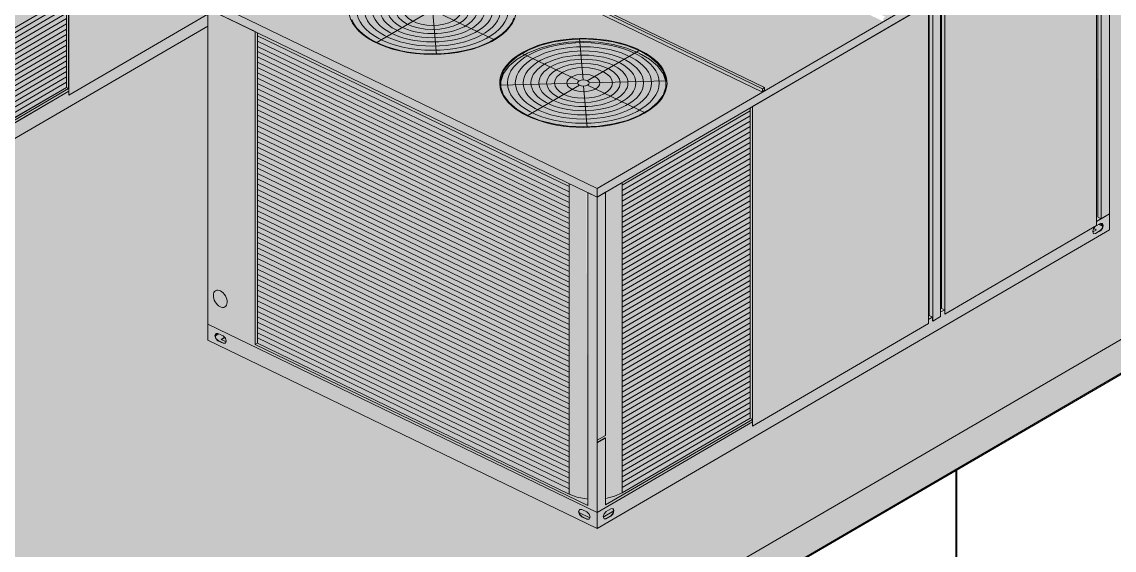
# Model space of a CAD drawing. Header units: inches. Extents: x 27328 to 120839, y -4075 to 4147.
# Drawn here: x 45201.2 to 45375.8, y -589.3 to -504.8 of the extents above; entities that cross this region are included whole.
import ezdxf

# ---------------------------------------------------------------- set-up
doc = ezdxf.new("R2010")
doc.units = ezdxf.units.IN
doc.header["$MEASUREMENT"] = 0
for name, color, linetype, lineweight in [('A-ROOF', 132, 'Continuous', 9), ('A-WALL-PATT', 111, 'Continuous', 9), ('G-IMPT', 8, 'Continuous', 9), ('L-SITE-WALL', 31, 'Continuous', 9), ('M-EQPM', 50, 'Continuous', 9), ('S-BEAM', 12, 'Continuous', 9)]:
    doc.layers.add(name, color=color, linetype=linetype, lineweight=lineweight)

# ---------------------------------------------------------------- blocks, each defined once
blk = doc.blocks.new('Trane - Packaged Voyager Rooftop System 12_5-25 Ton Gas-Electric Packaged Unit TAG_YHD300_ 1008114931 - PL_AY4V000072-0a482d62-fa2d-4e4c-a01b-d2dd38fd3219_dwg_Trane-YHD300-691629-Axon - Looking South West')
at = {"layer": 'G-IMPT'}
h = blk.add_hatch(color=256, dxfattribs=at)
h.paths.add_polyline_path([(-31617.01, -531.47), (-31590.57, -516.07), (-31652.8, -485.97), (-31679.24, -501.37), (-31639.61, -520.54)], flags=0)
h.paths.add_polyline_path([(-31619.19, -521.65), (-31621.62, -521.53), (-31623.98, -521.17), (-31626.3, -520.54), (-31628.12, -519.81), (-31629.76, -518.85), (-31631.05, -517.75), (-31632.1, -516.07), (-31632.38, -515.26), (-31632.39, -513.97), (-31631.94, -512.69), (-31631.05, -511.48), (-31629.77, -510.38), (-31628.12, -509.42), (-31626.17, -508.63), (-31622.62, -507.85), (-31621.63, -507.7), (-31619.19, -507.58), (-31616.76, -507.7), (-31614.41, -508.06), (-31612.22, -508.63), (-31610.27, -509.42), (-31608.62, -510.37), (-31607.33, -511.48), (-31606.45, -512.69), (-31606, -513.96), (-31606.1, -515.54), (-31606.45, -516.54), (-31607.33, -517.75), (-31608.62, -518.85), (-31610.26, -519.81), (-31612.21, -520.59), (-31614.4, -521.17), (-31616.75, -521.53)], flags=0)
h.paths.add_polyline_path([(-31590.57, -516.07), (-31571.21, -504.79), (-31633.44, -474.7), (-31651.97, -485.49), (-31590.24, -515.34), (-31590.57, -515.54)], flags=0)
h.paths.add_polyline_path([(-31643.37, -509.98), (-31647.14, -509.68), (-31650.58, -508.83), (-31652.56, -507.98), (-31654.2, -506.95), (-31655.44, -505.78), (-31656.23, -504.49), (-31656.55, -503.16), (-31656.38, -501.81), (-31655.73, -500.51), (-31654.62, -499.29), (-31652.8, -498.06), (-31651.22, -497.31), (-31647.87, -496.35), (-31644.15, -495.93), (-31640.36, -496.1), (-31636.81, -496.82), (-31633.8, -498.05), (-31632.21, -499.11), (-31631.03, -500.3), (-31630.31, -501.6), (-31630.06, -502.94), (-31630.3, -504.28), (-31631.01, -505.57), (-31632.18, -506.77), (-31634.15, -508.03), (-31636.14, -508.87), (-31639.61, -509.7), (-31643.37, -509.98)], flags=0)
h.paths.add_polyline_path([(-31571.21, -504.79), (-31535.05, -483.73), (-31597.28, -453.63), (-31632.6, -474.21), (-31570.87, -504.06), (-31571.21, -504.26)], flags=0)
for points in [[(-31617.01, -532.84), (-31535.05, -485.11), (-31535.05, -483.73), (-31617.01, -531.47)], [(-31590.57, -515.54), (-31590.24, -515.34), (-31652.46, -485.25), (-31652.8, -485.44), (-31601.86, -510.08)], [(-31590.57, -516.07), (-31590.57, -515.54), (-31652.8, -485.44), (-31652.8, -485.97), (-31591.13, -515.8)], [(-31536.4, -536.32), (-31535.05, -535.53), (-31535.05, -485.11), (-31536.4, -485.89), (-31536.4, -532.84)], [(-31561.4, -551.54), (-31537.15, -537.42), (-31537.15, -486.35), (-31561.4, -500.48), (-31561.4, -542.45)], [(-31536.4, -536.32), (-31536.4, -485.89), (-31536.95, -486.21), (-31536.95, -536.05), (-31536.52, -536.26)], [(-31643.37, -509.98), (-31639.5, -509.68), (-31636.14, -508.87), (-31634.15, -508.03), (-31631.8, -506.42), (-31631.01, -505.57), (-31630.24, -504.08), (-31630.12, -502.91), (-31630.31, -502.19), (-31631.03, -500.73), (-31633.03, -498.99), (-31634.72, -498.02), (-31638.54, -496.82), (-31641.61, -496.4), (-31645.41, -496.43), (-31649.04, -497.07), (-31651.23, -497.74), (-31654.07, -499.29), (-31655.73, -500.93), (-31656.45, -502.8), (-31656.45, -503.83), (-31655.73, -505.37), (-31654.87, -506.38), (-31653.43, -507.49), (-31650.83, -508.73), (-31649.49, -509.17), (-31645.9, -509.85), (-31644.34, -509.96)], [(-31563.33, -552.67), (-31562.07, -551.93), (-31562.07, -501.08), (-31563.33, -501.82), (-31563.33, -542.7)], [(-31561.4, -551.54), (-31561.42, -500.47), (-31561.95, -500.78), (-31561.95, -550.64), (-31561.42, -550.89)], [(-31617.01, -532.84), (-31617.01, -531.47), (-31679.24, -501.37), (-31679.24, -502.75), (-31642.45, -520.54)], [(-31617.01, -583.27), (-31617.01, -532.84), (-31618.49, -532.13), (-31618.49, -582.13), (-31671.66, -556.42), (-31671.66, -506.41), (-31679.24, -502.75), (-31679.24, -553.18), (-31633.45, -575.32)], [(-31592.13, -569.44), (-31564.01, -553.06), (-31564.01, -502), (-31592.13, -518.38), (-31592.13, -567.06)], [(-31563.33, -552.67), (-31563.36, -501.81), (-31563.56, -501.71), (-31563.89, -501.9), (-31563.89, -551.77), (-31563.36, -552.02)], [(-31671.66, -556.42), (-31671.32, -556.22), (-31671.32, -506.58), (-31671.66, -506.45), (-31671.66, -556.26)], [(-31621.48, -580.33), (-31621.62, -530.61), (-31671.32, -506.58), (-31671.24, -556.26), (-31628.83, -576.77)], [(-31619.19, -521.65), (-31614.7, -521.21), (-31614.4, -521.17), (-31612.08, -520.54), (-31609.73, -519.5), (-31608.2, -518.49), (-31607.33, -517.75), (-31606.28, -516.07), (-31606, -515.26), (-31606.15, -513.96), (-31606.76, -512.69), (-31607.83, -511.48), (-31609.35, -510.37), (-31611.33, -509.42), (-31613.82, -508.63), (-31614.41, -508.48), (-31618.16, -508.06), (-31620.24, -508.06), (-31622.62, -508.27), (-31625.43, -508.86), (-31627.45, -509.57), (-31629.04, -510.38), (-31630.56, -511.48), (-31631.57, -512.62), (-31632.12, -513.63), (-31632.39, -514.39), (-31632.29, -515.54), (-31631.5, -517.14), (-31630.63, -518.11), (-31629.23, -519.17), (-31628.12, -519.81), (-31625.45, -520.78), (-31622.77, -521.35), (-31620.44, -521.58)], [(-31631.94, -513.11), (-31631.05, -511.9), (-31629.76, -510.8), (-31627.45, -509.57), (-31624.56, -508.63), (-31622.62, -508.27), (-31620.22, -508.06), (-31617.01, -508.11), (-31616.76, -508.12), (-31612.94, -508.87), (-31610.8, -509.63), (-31610.27, -509.63), (-31610.27, -509.42), (-31612.8, -508.48), (-31615.18, -507.94), (-31617.01, -507.69), (-31619.98, -507.62), (-31622.62, -507.85), (-31625.58, -508.48), (-31627.23, -509.06), (-31628.85, -509.84), (-31630.26, -510.8), (-31631.36, -511.9), (-31631.94, -512.69)], [(-31606.45, -513.11), (-31606.45, -512.69), (-31607.75, -511.12), (-31609.08, -510.16), (-31609.97, -509.84), (-31607.33, -511.9)], [(-31613, -580.12), (-31592.54, -568.2), (-31592.54, -518.59), (-31613, -530.65), (-31613, -576.41)], [(-31592.17, -568.38), (-31592.17, -518.38), (-31592.54, -518.59), (-31592.54, -568.2)], [(-31617.01, -583.27), (-31592.15, -568.79), (-31592.17, -568.38), (-31615.66, -581.89), (-31615.66, -571.36), (-31616.97, -572.12), (-31616.97, -571.7), (-31615.66, -570.94), (-31615.66, -532.06), (-31617.01, -532.84), (-31617.01, -582.06)], [(-31536.1, -537.56), (-31536.19, -537.06), (-31536.71, -537.27), (-31536.18, -537.52)], [(-31537.22, -538.1), (-31537.28, -538.02), (-31537.27, -538.08)], [(-31678.11, -555.06), (-31677.62, -554.65), (-31678.04, -554.79), (-31678.11, -555.05)], [(-31615.64, -581.29), (-31615.62, -581.15), (-31615.63, -581.21)]]:
    blk.add_hatch(color=256, dxfattribs=at).paths.add_polyline_path(points, flags=0)
h = blk.add_hatch(color=256, dxfattribs=at)
h.paths.add_polyline_path([(-31564.01, -551.81), (-31563.89, -551.74), (-31564.01, -551.71)], flags=0)
h.paths.add_polyline_path([(-31562.07, -550.68), (-31561.95, -550.61), (-31562.07, -500.84), (-31562.07, -501.08), (-31562.07, -550.58)], flags=0)
h.paths.add_polyline_path([(-31537.15, -536.17), (-31536.95, -536.05), (-31537.15, -486.33), (-31537.15, -486.35), (-31537.15, -535.53)], flags=0)
h = blk.add_hatch(color=256, dxfattribs=at)
h.paths.add_polyline_path([(-31606, -514.39), (-31606, -513.96), (-31606.15, -513.96)], flags=0)
h.paths.add_polyline_path([(-31630.12, -503.62), (-31630.08, -502.69), (-31630.41, -501.36), (-31631.03, -500.3), (-31631.03, -500.73), (-31630.3, -502.21), (-31630.12, -502.91), (-31630.12, -503.61)], flags=0)
h.paths.add_polyline_path([(-31656.52, -503.35), (-31656.12, -501.7), (-31655.9, -500.78), (-31656.45, -502.14), (-31656.53, -503.32)], flags=0)
h = blk.add_hatch(color=256, dxfattribs=at)
h.paths.add_polyline_path([(-31618.49, -581.1), (-31618.69, -532.03), (-31621.48, -530.68), (-31621.48, -580.33), (-31619.46, -580.94), (-31618.72, -581.08)], flags=0)
h.paths.add_polyline_path([(-31615.66, -581.01), (-31614.2, -580.65), (-31613, -580.12), (-31613, -530.51), (-31615.66, -532.13), (-31615.66, -570.94), (-31616.97, -571.7), (-31616.88, -572.07), (-31615.66, -571.36), (-31615.66, -581.01)], flags=0)
h = blk.add_hatch(color=256, dxfattribs=at)
h.paths.add_polyline_path([(-31617.01, -585.81), (-31535.05, -538.08), (-31535.05, -535.53), (-31537.15, -536.78), (-31537.19, -537.44), (-31561.4, -551.54), (-31561.42, -550.89), (-31562.07, -551.51), (-31562.22, -552.02), (-31563.33, -552.67), (-31563.36, -552.02), (-31564.01, -552.65), (-31564.01, -553.06), (-31592.13, -569.28), (-31592.15, -568.79), (-31617.01, -583.27), (-31617.01, -585.17)], flags=0)
h.paths.add_polyline_path([(-31615.86, -584.29), (-31616, -583.95), (-31615.54, -583.1), (-31614.45, -582.64), (-31614.31, -582.97), (-31614.78, -583.83), (-31615.54, -584.27)], flags=0)
h.paths.add_polyline_path([(-31537.61, -538.71), (-31537.74, -538.37), (-31537.28, -537.52), (-31536.19, -537.06), (-31536.06, -537.39), (-31536.52, -538.25), (-31537.28, -538.69)], flags=0)
h = blk.add_hatch(color=256, dxfattribs=at)
h.paths.add_polyline_path([(-31564.01, -552.4), (-31563.36, -552.02), (-31564.01, -551.81), (-31564.01, -552.02)], flags=0)
h.paths.add_polyline_path([(-31562.07, -551.27), (-31561.42, -550.89), (-31562.07, -550.68), (-31562.07, -550.89)], flags=0)
h.paths.add_polyline_path([(-31537.15, -536.76), (-31536.41, -536.31), (-31537.15, -536.17), (-31537.15, -536.73)], flags=0)
h = blk.add_hatch(color=256, dxfattribs=at)
h.paths.add_polyline_path([(-31618.27, -584.35), (-31618.27, -584.08), (-31619.9, -583.33), (-31619.82, -583.6), (-31619.46, -583.94), (-31618.63, -584.34)], flags=0)
h.paths.add_polyline_path([(-31615.86, -584.29), (-31615.54, -584.27), (-31614.45, -583.46), (-31614.45, -583.09), (-31615.98, -584), (-31615.87, -584.27)], flags=0)
h.paths.add_polyline_path([(-31676.43, -556.22), (-31676.43, -555.95), (-31676.96, -555.52), (-31676.55, -555.28), (-31676.96, -554.97), (-31677.72, -554.83), (-31678.04, -555.26), (-31677.72, -555.72), (-31677.53, -555.85), (-31676.79, -556.22)], flags=0)
h.paths.add_polyline_path([(-31537.61, -538.71), (-31536.95, -538.5), (-31536.19, -537.88), (-31536.2, -537.51), (-31536.95, -537.33), (-31537.54, -537.9), (-31537.28, -538.14), (-31537.73, -538.4), (-31537.62, -538.69)], flags=0)
h = blk.add_hatch(color=256, dxfattribs=at)
h.paths.add_polyline_path([(-31617.01, -585.81), (-31617.01, -583.27), (-31679.24, -553.18), (-31679.24, -555.72), (-31618.49, -585.1)], flags=0)
h.paths.add_polyline_path([(-31618.27, -584.35), (-31618.63, -584.34), (-31619.82, -583.6), (-31619.97, -583.11), (-31619.82, -582.77), (-31619.46, -582.78), (-31618.27, -583.52), (-31618.12, -584.01)], flags=0)
h.paths.add_polyline_path([(-31676.43, -556.22), (-31676.79, -556.22), (-31677.98, -555.47), (-31678.13, -554.98), (-31677.98, -554.64), (-31677.62, -554.65), (-31676.43, -555.39), (-31676.28, -555.88)], flags=0)
h = blk.add_hatch(color=256, dxfattribs=at)
h.paths.add_polyline_path([(-31618.72, -581.08), (-31618.49, -581.13), (-31618.49, -581.1)], flags=0)
h.paths.add_polyline_path([(-31618.49, -582.13), (-31618.72, -581.08), (-31620.19, -580.8), (-31621.48, -580.33), (-31671.32, -556.22), (-31671.66, -556.42), (-31618.72, -582.02)], flags=0)
h.paths.add_polyline_path([(-31615.62, -581.01), (-31615.66, -581.15), (-31615.63, -581.15)], flags=0)
h.paths.add_polyline_path([(-31615.66, -582.06), (-31592.17, -568.38), (-31592.54, -568.2), (-31614.2, -580.65), (-31615.62, -581.15)], flags=0)
for p, q in [((-31535.05, -483.73), (-31617.01, -531.47)), ((-31590.57, -515.54), (-31652.8, -485.44)), ((-31590.24, -515.34), (-31652.46, -485.25)), ((-31535.05, -485.11), (-31535.05, -535.53)), ((-31590.57, -516.07), (-31652.8, -485.97)), ((-31537.15, -486.35), (-31537.15, -537.42)), ((-31536.95, -536.05), (-31536.95, -486.21)), ((-31536.4, -536.32), (-31536.4, -485.89)), ((-31617.01, -532.84), (-31561.42, -500.47)), ((-31562.07, -501.08), (-31562.07, -551.93)), ((-31561.95, -550.64), (-31561.95, -500.78)), ((-31561.4, -500.48), (-31561.4, -551.54)), ((-31617.01, -531.47), (-31679.24, -501.37)), ((-31617.01, -532.84), (-31679.24, -502.75)), ((-31671.66, -506.41), (-31679.24, -502.75)), ((-31679.24, -502.75), (-31679.24, -553.18)), ((-31592.13, -518.38), (-31564.01, -502)), ((-31564.01, -502), (-31564.01, -553.06)), ((-31563.89, -551.77), (-31563.89, -501.9)), ((-31563.33, -501.82), (-31563.33, -552.67)), ((-31652.32, -508.2), (-31643.93, -503.31)), ((-31642.69, -510.04), (-31643.26, -503.44)), ((-31642.62, -503.28), (-31633.42, -507.73)), ((-31671.66, -506.41), (-31671.66, -556.42)), ((-31671.32, -556.22), (-31671.32, -506.58)), ((-31634.15, -508.03), (-31632.92, -507.32)), ((-31629.08, -509.83), (-31619.88, -514.28)), ((-31632.55, -514.94), (-31620.12, -514.64)), ((-31628.2, -519.86), (-31619.81, -514.98)), ((-31618.57, -521.7), (-31619.15, -515.1)), ((-31618.51, -514.94), (-31609.31, -519.39)), ((-31618.27, -514.59), (-31605.83, -514.28)), ((-31590.24, -515.34), (-31590.57, -515.54)), ((-31590.57, -515.54), (-31590.57, -516.07)), ((-31590.57, -515.71), (-31590.24, -515.87)), ((-31590.57, -516.07), (-31590.24, -515.87)), ((-31590.24, -515.87), (-31590.24, -515.34)), ((-31592.54, -518.59), (-31592.54, -568.2)), ((-31592.15, -518.36), (-31592.17, -518.38)), ((-31592.17, -518.38), (-31592.17, -568.38)), ((-31592.15, -568.79), (-31592.15, -518.36)), ((-31592.13, -518.38), (-31592.13, -569.44)), ((-31592.54, -526.67), (-31592.54, -568.2)), ((-31621.48, -580.33), (-31621.48, -530.68)), ((-31613, -530.51), (-31613, -580.12)), ((-31618.49, -532.13), (-31617.01, -532.84)), ((-31618.49, -532.13), (-31618.49, -582.13)), ((-31617.01, -531.47), (-31617.01, -532.84)), ((-31617.01, -532.84), (-31615.66, -532.06)), ((-31615.66, -532.06), (-31615.66, -570.94)), ((-31617.01, -532.84), (-31617.01, -583.27)), ((-31535.05, -535.53), (-31537.15, -536.76)), ((-31536.4, -536.32), (-31536.95, -536.05)), ((-31535.05, -535.53), (-31536.4, -536.32)), ((-31535.05, -538.08), (-31535.05, -535.53)), ((-31537.15, -537.42), (-31561.4, -551.54)), ((-31537.22, -538.1), (-31537.64, -537.9)), ((-31537.17, -538.08), (-31537.59, -537.87)), ((-31537.28, -537.52), (-31536.52, -537.08)), ((-31536.78, -537.23), (-31536.1, -537.56)), ((-31617.01, -585.81), (-31535.05, -538.08)), ((-31537.73, -538.4), (-31537.17, -538.08)), ((-31537.33, -538.66), (-31537.61, -538.71)), ((-31536.57, -538.22), (-31537.33, -538.66)), ((-31537.28, -538.69), (-31537.33, -538.66)), ((-31536.52, -538.25), (-31537.28, -538.69)), ((-31563.36, -552.02), (-31563.89, -551.77)), ((-31561.4, -550.88), (-31562.07, -551.27)), ((-31561.42, -550.89), (-31561.95, -550.64)), ((-31561.42, -551.53), (-31561.42, -550.89)), ((-31617.01, -583.27), (-31679.24, -553.18)), ((-31679.24, -553.18), (-31679.24, -555.72)), ((-31679.24, -553.18), (-31617.01, -583.27)), ((-31564.01, -553.06), (-31592.13, -569.44)), ((-31563.33, -552.01), (-31564.01, -552.4)), ((-31563.36, -552.66), (-31563.36, -552.02)), ((-31562.07, -551.93), (-31563.33, -552.67)), ((-31678.11, -555.06), (-31677.5, -554.71)), ((-31677.62, -554.65), (-31676.79, -555.05)), ((-31676.55, -555.28), (-31677.12, -555.61)), ((-31676.51, -555.31), (-31677.07, -555.64)), ((-31679.24, -555.72), (-31617.01, -585.81)), ((-31676.79, -556.22), (-31677.62, -555.81)), ((-31677.58, -555.79), (-31676.75, -556.19)), ((-31676.33, -555.99), (-31677.12, -555.61)), ((-31676.75, -556.19), (-31676.79, -556.22)), ((-31676.75, -556.19), (-31676.42, -556.21)), ((-31671.32, -556.22), (-31671.66, -556.42)), ((-31671.66, -556.42), (-31618.49, -582.13)), ((-31621.48, -580.33), (-31671.32, -556.22)), ((-31592.13, -568.78), (-31617.01, -583.27)), ((-31617.01, -583.27), (-31592.15, -568.79)), ((-31615.66, -582.06), (-31592.17, -568.38)), ((-31592.54, -568.2), (-31613, -580.12)), ((-31592.17, -568.38), (-31592.54, -568.2)), ((-31592.15, -569.43), (-31592.15, -568.79)), ((-31616.97, -571.7), (-31615.66, -570.94)), ((-31615.71, -571.34), (-31617.01, -572.1)), ((-31615.66, -571.36), (-31616.97, -572.12)), ((-31616.97, -572.12), (-31616.97, -571.7)), ((-31615.66, -571.36), (-31615.71, -571.34)), ((-31615.66, -582.06), (-31615.66, -571.36)), ((-31618.17, -584.12), (-31619.91, -583.28)), ((-31618.63, -583.18), (-31619.46, -582.78)), ((-31617.01, -583.27), (-31617.01, -585.81)), ((-31616.03, -584.01), (-31614.33, -583.02)), ((-31615.54, -583.1), (-31614.78, -582.66)), ((-31619.46, -583.94), (-31619.42, -583.92)), ((-31619.46, -583.94), (-31618.63, -584.34)), ((-31618.58, -584.32), (-31619.42, -583.92)), ((-31618.63, -584.34), (-31618.58, -584.32)), ((-31618.26, -584.34), (-31618.58, -584.32)), ((-31615.58, -584.24), (-31615.87, -584.29)), ((-31614.82, -583.8), (-31615.58, -584.24)), ((-31615.58, -584.24), (-31615.54, -584.27)), ((-31614.78, -583.83), (-31615.54, -584.27)), ((-31614.82, -583.8), (-31614.78, -583.83))]:
    blk.add_line(p, q, dxfattribs=at)
for points in [[(-31632.92, -507.32, 0), (-31632.18, -506.77, 0), (-31631.54, -506.19, 0), (-31631.01, -505.57, 0), (-31630.6, -504.94, 0), (-31630.3, -504.28, 0)], [(-31656.23, -504.49, 0), (-31655.9, -505.15, 0), (-31655.44, -505.78, 0), (-31654.87, -506.38, 0), (-31654.2, -506.95, 0), (-31653.43, -507.49, 0), (-31652.56, -507.98, 0), (-31651.61, -508.43, 0), (-31650.58, -508.83, 0), (-31649.49, -509.17, 0), (-31648.33, -509.46, 0), (-31647.14, -509.68, 0), (-31645.9, -509.85, 0), (-31644.64, -509.95, 0), (-31643.37, -509.98, 0), (-31642.1, -509.95, 0), (-31640.84, -509.86, 0), (-31639.61, -509.7, 0), (-31638.4, -509.48, 0), (-31637.25, -509.2, 0), (-31636.14, -508.87, 0), (-31635.11, -508.48, 0), (-31634.15, -508.03, 0)], [(-31671.32, -507.06, 0), (-31621.48, -531.17, 0), (-31671.32, -507.06, 0), (-31621.48, -531.17, 0), (-31671.32, -507.06, 0)], [(-31671.32, -507.91, 0), (-31621.48, -532.02, 0), (-31671.32, -507.91, 0), (-31621.48, -532.02, 0), (-31671.32, -507.91, 0)], [(-31610.27, -509.42, 0), (-31612.22, -508.63, 0), (-31614.41, -508.06, 0), (-31616.76, -507.7, 0), (-31619.19, -507.58, 0), (-31621.63, -507.7, 0), (-31623.98, -508.06, 0), (-31626.17, -508.63, 0), (-31628.12, -509.42, 0), (-31629.77, -510.38, 0), (-31631.05, -511.48, 0), (-31631.94, -512.69, 0), (-31632.39, -513.97, 0), (-31632.38, -515.26, 0), (-31631.94, -516.54, 0), (-31631.05, -517.75, 0), (-31629.76, -518.85, 0), (-31628.12, -519.81, 0)], [(-31632.39, -514.39, 0), (-31631.94, -513.11, 0), (-31631.05, -511.9, 0), (-31629.77, -510.8, 0), (-31628.12, -509.84, 0), (-31626.17, -509.06, 0), (-31623.98, -508.48, 0), (-31621.63, -508.12, 0), (-31619.19, -508, 0), (-31616.76, -508.12, 0), (-31614.41, -508.48, 0), (-31612.22, -509.06, 0), (-31610.27, -509.84, 0)], [(-31619.23, -514.12, 0), (-31619.81, -507.52, 0), (-31619.23, -514.12, 0)], [(-31671.32, -508.76, 0), (-31621.48, -532.87, 0), (-31671.32, -508.76, 0), (-31621.48, -532.87, 0), (-31671.32, -508.76, 0)], [(-31671.32, -509.61, 0), (-31621.48, -533.71, 0), (-31671.32, -509.61, 0)], [(-31628.12, -519.81, 0), (-31626.16, -520.59, 0), (-31623.98, -521.17, 0), (-31621.62, -521.53, 0), (-31619.19, -521.65, 0), (-31616.75, -521.53, 0), (-31614.4, -521.17, 0), (-31612.21, -520.59, 0), (-31610.26, -519.81, 0), (-31608.62, -518.85, 0), (-31607.33, -517.75, 0), (-31606.45, -516.54, 0), (-31606, -515.26, 0), (-31606, -513.96, 0), (-31606.45, -512.69, 0), (-31607.33, -511.48, 0), (-31608.62, -510.37, 0), (-31610.27, -509.42, 0)], [(-31618.57, -514.25, 0), (-31610.18, -509.37, 0), (-31618.57, -514.25, 0)], [(-31610.27, -509.84, 0), (-31608.62, -510.8, 0), (-31607.33, -511.9, 0), (-31606.45, -513.11, 0), (-31606, -514.39, 0)], [(-31671.32, -510.45, 0), (-31621.48, -534.56, 0), (-31671.32, -510.45, 0), (-31621.48, -534.56, 0), (-31671.32, -510.45, 0)], [(-31671.32, -511.3, 0), (-31621.48, -535.41, 0), (-31671.32, -511.3, 0), (-31621.48, -535.41, 0), (-31671.32, -511.3, 0)], [(-31671.32, -512.15, 0), (-31621.48, -536.26, 0), (-31671.32, -512.15, 0), (-31621.48, -536.26, 0), (-31671.32, -512.15, 0)], [(-31671.32, -513, 0), (-31621.48, -537.1, 0), (-31671.32, -513, 0), (-31621.48, -537.1, 0), (-31671.32, -513, 0)], [(-31671.32, -513.84, 0), (-31621.48, -537.95, 0), (-31671.32, -513.84, 0), (-31621.48, -537.95, 0), (-31671.32, -513.84, 0)], [(-31671.32, -514.69, 0), (-31621.48, -538.8, 0), (-31671.32, -514.69, 0), (-31671.32, -556.22, 0), (-31621.48, -580.33, 0)], [(-31671.32, -515.54, 0), (-31621.48, -539.65, 0), (-31671.32, -515.54, 0), (-31621.48, -539.65, 0), (-31671.32, -515.54, 0)], [(-31671.32, -516.39, 0), (-31621.48, -540.49, 0), (-31671.32, -516.39, 0), (-31621.48, -540.49, 0), (-31671.32, -516.39, 0)], [(-31671.32, -517.23, 0), (-31621.48, -541.34, 0), (-31671.32, -517.23, 0), (-31621.48, -541.34, 0), (-31671.32, -517.23, 0)], [(-31671.32, -518.08, 0), (-31621.48, -542.19, 0), (-31671.32, -518.08, 0), (-31621.48, -542.19, 0), (-31671.32, -518.08, 0)], [(-31671.32, -518.93, 0), (-31621.48, -543.04, 0), (-31671.32, -518.93, 0), (-31621.48, -543.04, 0), (-31671.32, -518.93, 0)], [(-31671.32, -519.78, 0), (-31621.48, -543.88, 0), (-31671.32, -519.78, 0), (-31621.48, -543.88, 0), (-31671.32, -519.78, 0)], [(-31613, -530.96, 0), (-31592.54, -519.05, 0), (-31613, -530.96, 0), (-31592.54, -519.05, 0), (-31613, -530.96, 0)], [(-31613, -531.81, 0), (-31592.54, -519.89, 0), (-31613, -531.81, 0), (-31592.54, -519.89, 0), (-31613, -531.81, 0)], [(-31671.32, -520.62, 0), (-31621.48, -544.73, 0), (-31671.32, -520.62, 0), (-31621.48, -544.73, 0), (-31671.32, -520.62, 0)], [(-31671.32, -521.47, 0), (-31621.48, -545.58, 0), (-31671.32, -521.47, 0), (-31621.48, -545.58, 0), (-31671.32, -521.47, 0)], [(-31613, -532.66, 0), (-31592.54, -520.74, 0), (-31613, -532.66, 0), (-31592.54, -520.74, 0), (-31613, -532.66, 0)], [(-31613, -533.5, 0), (-31592.54, -521.59, 0), (-31613, -533.5, 0)], [(-31671.32, -522.32, 0), (-31621.48, -546.43, 0), (-31671.32, -522.32, 0), (-31621.48, -546.43, 0), (-31671.32, -522.32, 0)], [(-31671.32, -523.17, 0), (-31621.48, -547.27, 0), (-31671.32, -523.17, 0), (-31621.48, -547.27, 0), (-31671.32, -523.17, 0)], [(-31613, -534.35, 0), (-31592.54, -522.44, 0), (-31613, -534.35, 0), (-31592.54, -522.44, 0), (-31613, -534.35, 0)], [(-31613, -535.2, 0), (-31592.54, -523.28, 0), (-31613, -535.2, 0), (-31592.54, -523.28, 0), (-31613, -535.2, 0)], [(-31671.32, -524.01, 0), (-31621.48, -548.12, 0), (-31671.32, -524.01, 0), (-31621.48, -548.12, 0), (-31671.32, -524.01, 0)], [(-31671.32, -524.86, 0), (-31621.48, -548.97, 0), (-31671.32, -524.86, 0), (-31621.48, -548.97, 0), (-31671.32, -524.86, 0)], [(-31613, -536.05, 0), (-31592.54, -524.13, 0), (-31613, -536.05, 0), (-31592.54, -524.13, 0), (-31613, -536.05, 0)], [(-31613, -536.89, 0), (-31592.54, -524.98, 0), (-31613, -536.89, 0), (-31592.54, -524.98, 0), (-31613, -536.89, 0)], [(-31671.32, -525.71, 0), (-31621.48, -549.82, 0), (-31671.32, -525.71, 0), (-31621.48, -549.82, 0), (-31671.32, -525.71, 0)], [(-31671.32, -526.56, 0), (-31621.48, -550.66, 0), (-31671.32, -526.56, 0), (-31621.48, -550.66, 0), (-31671.32, -526.56, 0)], [(-31671.32, -527.4, 0), (-31621.48, -551.51, 0), (-31671.32, -527.4, 0), (-31621.48, -551.51, 0), (-31671.32, -527.4, 0)], [(-31613, -537.74, 0), (-31592.54, -525.83, 0), (-31613, -537.74, 0), (-31592.54, -525.83, 0), (-31613, -537.74, 0)], [(-31613, -538.59, 0), (-31592.54, -526.67, 0), (-31613, -538.59, 0)], [(-31671.32, -528.25, 0), (-31621.48, -552.36, 0), (-31671.32, -528.25, 0), (-31621.48, -552.36, 0), (-31671.32, -528.25, 0)], [(-31671.32, -529.1, 0), (-31621.48, -553.21, 0), (-31671.32, -529.1, 0), (-31621.48, -553.21, 0), (-31671.32, -529.1, 0)], [(-31613, -539.44, 0), (-31592.54, -527.52, 0), (-31613, -539.44, 0), (-31592.54, -527.52, 0), (-31613, -539.44, 0)], [(-31613, -540.28, 0), (-31592.54, -528.37, 0), (-31613, -540.28, 0), (-31592.54, -528.37, 0), (-31613, -540.28, 0)], [(-31671.32, -529.95, 0), (-31621.48, -554.05, 0), (-31671.32, -529.95, 0), (-31621.48, -554.05, 0), (-31671.32, -529.95, 0)], [(-31671.32, -530.79, 0), (-31621.48, -554.9, 0), (-31671.32, -530.79, 0), (-31621.48, -554.9, 0), (-31671.32, -530.79, 0)], [(-31613, -541.13, 0), (-31592.54, -529.22, 0), (-31613, -541.13, 0), (-31592.54, -529.22, 0), (-31613, -541.13, 0)], [(-31613, -541.98, 0), (-31592.54, -530.06, 0), (-31613, -541.98, 0), (-31592.54, -530.06, 0), (-31613, -541.98, 0)], [(-31613, -542.83, 0), (-31592.54, -530.91, 0), (-31613, -542.83, 0), (-31592.54, -530.91, 0), (-31613, -542.83, 0)], [(-31671.32, -531.64, 0), (-31621.48, -555.75, 0), (-31671.32, -531.64, 0), (-31621.48, -555.75, 0), (-31671.32, -531.64, 0)], [(-31671.32, -532.49, 0), (-31621.48, -556.6, 0), (-31671.32, -532.49, 0), (-31621.48, -556.6, 0), (-31671.32, -532.49, 0)], [(-31613, -543.67, 0), (-31592.54, -531.76, 0), (-31613, -543.67, 0), (-31592.54, -531.76, 0), (-31613, -543.67, 0)], [(-31613, -544.52, 0), (-31592.54, -532.61, 0), (-31613, -544.52, 0), (-31592.54, -532.61, 0), (-31613, -544.52, 0)], [(-31671.32, -533.34, 0), (-31621.48, -557.44, 0), (-31671.32, -533.34, 0), (-31621.48, -557.44, 0), (-31671.32, -533.34, 0)], [(-31671.32, -534.19, 0), (-31621.48, -558.29, 0), (-31671.32, -534.19, 0), (-31621.48, -558.29, 0), (-31671.32, -534.19, 0)], [(-31613, -545.37, 0), (-31592.54, -533.45, 0), (-31613, -545.37, 0), (-31592.54, -533.45, 0), (-31613, -545.37, 0)], [(-31613, -546.22, 0), (-31592.54, -534.3, 0), (-31613, -546.22, 0), (-31592.54, -534.3, 0), (-31613, -546.22, 0)], [(-31671.32, -535.03, 0), (-31621.48, -559.14, 0), (-31671.32, -535.03, 0), (-31621.48, -559.14, 0), (-31671.32, -535.03, 0)], [(-31671.32, -535.88, 0), (-31621.48, -559.99, 0), (-31671.32, -535.88, 0), (-31621.48, -559.99, 0), (-31671.32, -535.88, 0)], [(-31613, -547.06, 0), (-31592.54, -535.15, 0), (-31613, -547.06, 0), (-31592.54, -535.15, 0), (-31613, -547.06, 0)], [(-31613, -547.91, 0), (-31592.54, -536, 0), (-31613, -547.91, 0), (-31592.54, -536, 0), (-31613, -547.91, 0)], [(-31671.32, -536.73, 0), (-31621.48, -560.83, 0), (-31671.32, -536.73, 0), (-31621.48, -560.83, 0), (-31671.32, -536.73, 0)], [(-31671.32, -537.58, 0), (-31621.48, -561.68, 0), (-31671.32, -537.58, 0), (-31621.48, -561.68, 0), (-31671.32, -537.58, 0)], [(-31613, -548.76, 0), (-31592.54, -536.84, 0), (-31613, -548.76, 0), (-31592.54, -536.84, 0), (-31613, -548.76, 0)], [(-31613, -549.61, 0), (-31592.54, -537.69, 0), (-31613, -549.61, 0), (-31592.54, -537.69, 0), (-31613, -549.61, 0)], [(-31537.28, -538.69, 0), (-31537.61, -538.71, 0), (-31537.74, -538.37, 0), (-31537.61, -537.88, 0), (-31537.28, -537.52, 0)], [(-31536.22, -537.05, 0), (-31536.11, -537.37, 0), (-31536.24, -537.86, 0), (-31536.57, -538.22, 0)], [(-31536.52, -537.08, 0), (-31536.19, -537.06, 0), (-31536.06, -537.39, 0), (-31536.19, -537.88, 0), (-31536.52, -538.25, 0)], [(-31671.32, -538.42, 0), (-31621.48, -562.53, 0), (-31671.32, -538.42, 0), (-31621.48, -562.53, 0), (-31671.32, -538.42, 0)], [(-31671.32, -539.27, 0), (-31621.48, -563.38, 0), (-31671.32, -539.27, 0), (-31621.48, -563.38, 0), (-31671.32, -539.27, 0)], [(-31613, -550.45, 0), (-31592.54, -538.54, 0), (-31613, -550.45, 0), (-31592.54, -538.54, 0), (-31613, -550.45, 0)], [(-31613, -551.3, 0), (-31592.54, -539.39, 0), (-31613, -551.3, 0), (-31592.54, -539.39, 0), (-31613, -551.3, 0)], [(-31671.32, -540.12, 0), (-31621.48, -564.22, 0), (-31671.32, -540.12, 0), (-31621.48, -564.22, 0), (-31671.32, -540.12, 0)], [(-31671.32, -540.97, 0), (-31621.48, -565.07, 0), (-31671.32, -540.97, 0), (-31621.48, -565.07, 0), (-31671.32, -540.97, 0)], [(-31613, -552.15, 0), (-31592.54, -540.23, 0), (-31613, -552.15, 0), (-31592.54, -540.23, 0), (-31613, -552.15, 0)], [(-31613, -553, 0), (-31592.54, -541.08, 0), (-31613, -553, 0), (-31592.54, -541.08, 0), (-31613, -553, 0)], [(-31671.32, -541.81, 0), (-31621.48, -565.92, 0), (-31671.32, -541.81, 0), (-31621.48, -565.92, 0), (-31671.32, -541.81, 0)], [(-31671.32, -542.66, 0), (-31621.48, -566.77, 0), (-31671.32, -542.66, 0), (-31621.48, -566.77, 0), (-31671.32, -542.66, 0)], [(-31613, -553.84, 0), (-31592.54, -541.93, 0), (-31613, -553.84, 0), (-31592.54, -541.93, 0), (-31613, -553.84, 0)], [(-31613, -554.69, 0), (-31592.54, -542.78, 0), (-31613, -554.69, 0), (-31592.54, -542.78, 0), (-31613, -554.69, 0)], [(-31671.32, -543.51, 0), (-31621.48, -567.61, 0), (-31671.32, -543.51, 0), (-31621.48, -567.61, 0), (-31671.32, -543.51, 0)], [(-31671.32, -544.36, 0), (-31621.48, -568.46, 0), (-31671.32, -544.36, 0), (-31621.48, -568.46, 0), (-31671.32, -544.36, 0)], [(-31613, -555.54, 0), (-31592.54, -543.62, 0), (-31613, -555.54, 0), (-31592.54, -543.62, 0), (-31613, -555.54, 0)], [(-31613, -556.39, 0), (-31592.54, -544.47, 0), (-31613, -556.39, 0), (-31592.54, -544.47, 0), (-31613, -556.39, 0)], [(-31671.32, -545.2, 0), (-31621.48, -569.31, 0), (-31671.32, -545.2, 0), (-31621.48, -569.31, 0), (-31671.32, -545.2, 0)], [(-31671.32, -546.05, 0), (-31621.48, -570.16, 0), (-31671.32, -546.05, 0), (-31621.48, -570.16, 0), (-31671.32, -546.05, 0)], [(-31613, -557.24, 0), (-31592.54, -545.32, 0), (-31613, -557.24, 0), (-31592.54, -545.32, 0), (-31613, -557.24, 0)], [(-31613, -558.08, 0), (-31592.54, -546.17, 0), (-31613, -558.08, 0), (-31592.54, -546.17, 0), (-31613, -558.08, 0)], [(-31671.32, -546.9, 0), (-31621.48, -571, 0), (-31671.32, -546.9, 0), (-31621.48, -571, 0), (-31671.32, -546.9, 0)], [(-31671.32, -547.75, 0), (-31621.48, -571.85, 0), (-31671.32, -547.75, 0), (-31621.48, -571.85, 0), (-31671.32, -547.75, 0)], [(-31613, -558.93, 0), (-31592.54, -547.01, 0), (-31613, -558.93, 0), (-31592.54, -547.01, 0), (-31613, -558.93, 0)], [(-31613, -559.78, 0), (-31592.54, -547.86, 0), (-31613, -559.78, 0), (-31592.54, -547.86, 0), (-31613, -559.78, 0)], [(-31671.32, -548.59, 0), (-31621.48, -572.7, 0), (-31671.32, -548.59, 0), (-31621.48, -572.7, 0), (-31671.32, -548.59, 0)], [(-31671.32, -549.44, 0), (-31621.48, -573.55, 0), (-31671.32, -549.44, 0), (-31621.48, -573.55, 0), (-31671.32, -549.44, 0)], [(-31613, -560.63, 0), (-31592.54, -548.71, 0), (-31613, -560.63, 0), (-31592.54, -548.71, 0), (-31613, -560.63, 0)], [(-31613, -561.47, 0), (-31592.54, -549.56, 0), (-31613, -561.47, 0), (-31592.54, -549.56, 0), (-31613, -561.47, 0)], [(-31671.32, -550.29, 0), (-31621.48, -574.39, 0), (-31671.32, -550.29, 0), (-31621.48, -574.39, 0), (-31671.32, -550.29, 0)], [(-31671.32, -551.14, 0), (-31621.48, -575.24, 0), (-31671.32, -551.14, 0), (-31621.48, -575.24, 0), (-31671.32, -551.14, 0)], [(-31613, -562.32, 0), (-31592.54, -550.4, 0), (-31613, -562.32, 0), (-31592.54, -550.4, 0), (-31613, -562.32, 0)], [(-31613, -563.17, 0), (-31592.54, -551.25, 0), (-31613, -563.17, 0), (-31592.54, -551.25, 0), (-31613, -563.17, 0)], [(-31671.32, -551.98, 0), (-31621.48, -576.09, 0), (-31671.32, -551.98, 0), (-31621.48, -576.09, 0), (-31671.32, -551.98, 0)], [(-31671.32, -552.83, 0), (-31621.48, -576.94, 0), (-31671.32, -552.83, 0), (-31621.48, -576.94, 0), (-31671.32, -552.83, 0)], [(-31613, -564.02, 0), (-31592.54, -552.1, 0), (-31613, -564.02, 0), (-31592.54, -552.1, 0), (-31613, -564.02, 0)], [(-31613, -564.86, 0), (-31592.54, -552.95, 0), (-31613, -564.86, 0), (-31592.54, -552.95, 0), (-31613, -564.86, 0)], [(-31677.62, -555.81, 0), (-31677.98, -555.47, 0), (-31678.13, -554.98, 0), (-31677.98, -554.64, 0), (-31677.62, -554.65, 0)], [(-31677.96, -554.63, 0), (-31678.09, -554.96, 0), (-31677.94, -555.44, 0), (-31677.58, -555.79, 0)], [(-31676.79, -555.05, 0), (-31676.43, -555.39, 0), (-31676.28, -555.88, 0), (-31676.43, -556.22, 0), (-31676.79, -556.22, 0)], [(-31671.32, -553.68, 0), (-31621.48, -577.79, 0), (-31671.32, -553.68, 0), (-31621.48, -577.79, 0), (-31671.32, -553.68, 0)], [(-31671.32, -554.53, 0), (-31621.48, -578.63, 0), (-31671.32, -554.53, 0), (-31621.48, -578.63, 0), (-31671.32, -554.53, 0)], [(-31671.32, -555.37, 0), (-31621.48, -579.48, 0), (-31671.32, -555.37, 0), (-31621.48, -579.48, 0), (-31671.32, -555.37, 0)], [(-31613, -565.71, 0), (-31592.54, -553.79, 0), (-31613, -565.71, 0), (-31592.54, -553.79, 0), (-31613, -565.71, 0)], [(-31613, -566.56, 0), (-31592.54, -554.64, 0), (-31613, -566.56, 0), (-31592.54, -554.64, 0), (-31613, -566.56, 0)], [(-31671.32, -556.22, 0), (-31621.48, -580.33, 0), (-31671.32, -556.22, 0)], [(-31613, -567.41, 0), (-31592.54, -555.49, 0), (-31613, -567.41, 0), (-31592.54, -555.49, 0), (-31613, -567.41, 0)], [(-31613, -568.25, 0), (-31592.54, -556.34, 0), (-31613, -568.25, 0), (-31592.54, -556.34, 0), (-31613, -568.25, 0)], [(-31613, -569.1, 0), (-31592.54, -557.18, 0), (-31613, -569.1, 0), (-31592.54, -557.18, 0), (-31613, -569.1, 0)], [(-31613, -569.95, 0), (-31592.54, -558.03, 0), (-31613, -569.95, 0), (-31592.54, -558.03, 0), (-31613, -569.95, 0)], [(-31613, -570.8, 0), (-31592.54, -558.88, 0), (-31613, -570.8, 0), (-31592.54, -558.88, 0), (-31613, -570.8, 0)], [(-31613, -571.64, 0), (-31592.54, -559.73, 0), (-31613, -571.64, 0), (-31592.54, -559.73, 0), (-31613, -571.64, 0)], [(-31613, -572.49, 0), (-31592.54, -560.57, 0), (-31613, -572.49, 0), (-31592.54, -560.57, 0), (-31613, -572.49, 0)], [(-31613, -573.34, 0), (-31592.54, -561.42, 0), (-31613, -573.34, 0), (-31592.54, -561.42, 0), (-31613, -573.34, 0)], [(-31613, -574.19, 0), (-31592.54, -562.27, 0), (-31613, -574.19, 0), (-31592.54, -562.27, 0), (-31613, -574.19, 0)], [(-31613, -575.03, 0), (-31592.54, -563.12, 0), (-31613, -575.03, 0), (-31592.54, -563.12, 0), (-31613, -575.03, 0)], [(-31613, -575.88, 0), (-31592.54, -563.97, 0), (-31613, -575.88, 0), (-31592.54, -563.97, 0), (-31613, -575.88, 0)], [(-31613, -576.73, 0), (-31592.54, -564.81, 0), (-31613, -576.73, 0), (-31592.54, -564.81, 0), (-31613, -576.73, 0)], [(-31613, -577.58, 0), (-31592.54, -565.66, 0), (-31613, -577.58, 0), (-31592.54, -565.66, 0), (-31613, -577.58, 0)], [(-31613, -578.42, 0), (-31592.54, -566.51, 0), (-31613, -578.42, 0), (-31592.54, -566.51, 0), (-31613, -578.42, 0)], [(-31613, -579.27, 0), (-31592.54, -567.36, 0), (-31613, -579.27, 0), (-31592.54, -567.36, 0), (-31613, -579.27, 0)], [(-31613, -580.12, 0), (-31592.54, -568.2, 0), (-31613, -580.12, 0)], [(-31618.46, -581.11, 0), (-31618.72, -581.08, 0), (-31620.19, -580.8, 0), (-31621.48, -580.33, 0)], [(-31613, -580.12, 0), (-31614.2, -580.65, 0), (-31615.62, -581.01, 0)], [(-31619.46, -582.78, 0), (-31619.82, -582.77, 0), (-31619.97, -583.11, 0), (-31619.82, -583.6, 0), (-31619.46, -583.94, 0)], [(-31619.42, -583.92, 0), (-31619.77, -583.57, 0), (-31619.92, -583.09, 0), (-31619.79, -582.76, 0)], [(-31618.63, -584.34, 0), (-31618.27, -584.35, 0), (-31618.12, -584.01, 0), (-31618.27, -583.52, 0), (-31618.63, -583.18, 0)], [(-31615.54, -584.27, 0), (-31615.86, -584.29, 0), (-31616, -583.95, 0), (-31615.86, -583.46, 0), (-31615.54, -583.1, 0)], [(-31614.48, -582.63, 0), (-31614.36, -582.95, 0), (-31614.5, -583.44, 0), (-31614.82, -583.8, 0)], [(-31614.78, -582.66, 0), (-31614.45, -582.64, 0), (-31614.31, -582.97, 0), (-31614.45, -583.46, 0), (-31614.78, -583.83, 0)]]:
    blk.add_polyline3d(points, dxfattribs=at)
for centre, major_axis, ratio in [((-31643.31, -502.95), (13.38, 0), 0.53073), ((-31643.31, -502.95), (12.13, 0), 0.53073), ((-31643.31, -502.95), (10.88, 0), 0.53073), ((-31643.31, -502.95), (9.63, 0), 0.53073), ((-31643.31, -502.95), (8.38, 0), 0.53073), ((-31643.31, -502.95), (7.13, 0), 0.53073), ((-31643.31, -502.95), (5.88, 0), 0.53073), ((-31643.31, -502.95), (4.63, 0), 0.53073), ((-31619.19, -514.61), (12.13, 0), 0.53073), ((-31619.19, -514.61), (10.88, 0), 0.53073), ((-31619.19, -514.61), (9.63, 0), 0.53073), ((-31619.19, -514.61), (8.38, 0), 0.53073), ((-31619.19, -514.61), (7.13, 0), 0.53073), ((-31619.19, -514.61), (5.88, 0), 0.53073), ((-31619.19, -514.61), (4.63, 0), 0.53073), ((-31619.19, -514.61), (2.63, 0), 0.53073), ((-31619.19, -514.61), (0.925, 0), 0.53073), ((-31677.25, -549.11), (-0.75, 1.3), 0.626468)]:
    blk.add_ellipse(centre, major_axis=major_axis, ratio=ratio, dxfattribs=at)
for start_param, end_param in [(1.630675, 3.973414), (3.973414, 7.899386)]:
    blk.add_ellipse((-31619.19, -514.61), major_axis=(13.38, 0), ratio=0.53073, start_param=start_param, end_param=end_param, dxfattribs=at)
blk = doc.blocks.new('Trane - Packaged Voyager Rooftop System 12_5-25 Ton Gas-Electric Packaged Unit TAG_YHD300_ 1008114931 - PL_AY4V000072-0a482d62-fa2d-4e4c-a01b-d2dd38fd3219_dwg-691626-Axon - Looking South West')
blk.add_blockref('Trane - Packaged Voyager Rooftop System 12_5-25 Ton Gas-Electric Packaged Unit TAG_YHD300_ 1008114931 - PL_AY4V000072-0a482d62-fa2d-4e4c-a01b-d2dd38fd3219_dwg_Trane-YHD300-691629-Axon - Looking South West', (0, 0))
blk = doc.blocks.new('Trane - Packaged Voyager Rooftop System 12_5-25 Ton Gas-Electric Packaged Unit TAG_YHD300_ 1008114931 - YHD300-691637-Axon - Looking South West')
blk.add_blockref('Trane - Packaged Voyager Rooftop System 12_5-25 Ton Gas-Electric Packaged Unit TAG_YHD300_ 1008114931 - PL_AY4V000072-0a482d62-fa2d-4e4c-a01b-d2dd38fd3219_dwg-691626-Axon - Looking South West', (0, 0))
blk = doc.blocks.new('Trane - Packaged Voyager Rooftop System 12_5-25 Ton Gas-Electric Packaged Unit TAG_YHD300_ 1008114931 - PL_AY4V000072-0a482d62-fa2d-4e4c-a01b-d2dd38fd3219_dwg_Trane-YHD300-V98-Axon - Looking South West')
at = {"layer": 'G-IMPT'}
for points in [[(-31701.45, -516.57), (-31679.24, -503.64), (-31679.24, -501.37), (-31673.33, -497.74), (-31673.33, -449.13), (-31701.45, -465.51), (-31701.45, -514.19)], [(-31722.32, -527.25), (-31701.86, -515.33), (-31701.86, -465.72), (-31722.32, -477.78), (-31722.32, -523.54)], [(-31701.49, -515.51), (-31701.49, -465.51), (-31701.86, -465.72), (-31701.86, -515.33)], [(-31726.33, -530.4), (-31701.47, -515.93), (-31701.49, -515.51), (-31724.98, -529.02), (-31724.98, -518.49), (-31726.29, -519.25), (-31726.29, -518.83), (-31724.98, -518.07), (-31724.98, -479.19), (-31726.33, -479.97), (-31726.33, -529.19)]]:
    blk.add_hatch(color=256, dxfattribs=at).paths.add_polyline_path(points, flags=0)
h = blk.add_hatch(color=256, dxfattribs=at)
h.paths.add_polyline_path([(-31728.04, -528.22), (-31727.81, -528.26), (-31727.81, -528.23)], flags=0)
h.paths.add_polyline_path([(-31727.81, -529.26), (-31728.04, -528.22), (-31729.51, -527.93), (-31730.8, -527.46), (-31780.64, -503.35), (-31780.98, -503.55), (-31728.04, -529.15)], flags=0)
h.paths.add_polyline_path([(-31724.93, -528.14), (-31724.98, -528.29), (-31724.95, -528.29)], flags=0)
h.paths.add_polyline_path([(-31724.98, -529.19), (-31701.49, -515.51), (-31701.86, -515.33), (-31723.52, -527.79), (-31724.94, -528.29)], flags=0)
h = blk.add_hatch(color=256, dxfattribs=at)
h.paths.add_polyline_path([(-31726.33, -532.95), (-31679.24, -505.52), (-31679.24, -503.64), (-31701.45, -516.41), (-31701.47, -515.93), (-31726.33, -530.4), (-31726.33, -532.3)], flags=0)
h.paths.add_polyline_path([(-31725.18, -531.42), (-31725.32, -531.09), (-31724.86, -530.23), (-31723.77, -529.77), (-31723.63, -530.11), (-31724.1, -530.96), (-31724.86, -531.4)], flags=0)
for p, q in [((-31701.86, -465.72), (-31701.86, -515.33)), ((-31701.49, -465.51), (-31701.49, -515.51)), ((-31701.47, -515.93), (-31701.47, -465.5)), ((-31701.45, -465.51), (-31701.45, -516.57)), ((-31701.86, -473.81), (-31701.86, -515.33)), ((-31679.24, -503.64), (-31701.45, -516.57)), ((-31726.33, -532.95), (-31679.24, -505.52)), ((-31701.45, -515.91), (-31726.33, -530.4)), ((-31726.33, -530.4), (-31701.47, -515.93)), ((-31724.98, -529.19), (-31701.49, -515.51)), ((-31701.86, -515.33), (-31722.32, -527.25)), ((-31701.49, -515.51), (-31701.86, -515.33)), ((-31701.47, -516.56), (-31701.47, -515.93))]:
    blk.add_line(p, q, dxfattribs=at)
for points in [[(-31722.32, -512.84, 0), (-31701.86, -500.93, 0), (-31722.32, -512.84, 0), (-31701.86, -500.93, 0), (-31722.32, -512.84, 0)], [(-31722.32, -513.69, 0), (-31701.86, -501.77, 0), (-31722.32, -513.69, 0), (-31701.86, -501.77, 0), (-31722.32, -513.69, 0)], [(-31722.32, -514.54, 0), (-31701.86, -502.62, 0), (-31722.32, -514.54, 0), (-31701.86, -502.62, 0), (-31722.32, -514.54, 0)], [(-31722.32, -515.39, 0), (-31701.86, -503.47, 0), (-31722.32, -515.39, 0), (-31701.86, -503.47, 0), (-31722.32, -515.39, 0)], [(-31722.32, -516.23, 0), (-31701.86, -504.32, 0), (-31722.32, -516.23, 0), (-31701.86, -504.32, 0), (-31722.32, -516.23, 0)], [(-31722.32, -517.08, 0), (-31701.86, -505.16, 0), (-31722.32, -517.08, 0), (-31701.86, -505.16, 0), (-31722.32, -517.08, 0)], [(-31722.32, -517.93, 0), (-31701.86, -506.01, 0), (-31722.32, -517.93, 0), (-31701.86, -506.01, 0), (-31722.32, -517.93, 0)], [(-31722.32, -518.78, 0), (-31701.86, -506.86, 0), (-31722.32, -518.78, 0), (-31701.86, -506.86, 0), (-31722.32, -518.78, 0)], [(-31722.32, -519.62, 0), (-31701.86, -507.71, 0), (-31722.32, -519.62, 0), (-31701.86, -507.71, 0), (-31722.32, -519.62, 0)], [(-31722.32, -520.47, 0), (-31701.86, -508.55, 0), (-31722.32, -520.47, 0), (-31701.86, -508.55, 0), (-31722.32, -520.47, 0)], [(-31722.32, -521.32, 0), (-31701.86, -509.4, 0), (-31722.32, -521.32, 0), (-31701.86, -509.4, 0), (-31722.32, -521.32, 0)], [(-31722.32, -522.17, 0), (-31701.86, -510.25, 0), (-31722.32, -522.17, 0), (-31701.86, -510.25, 0), (-31722.32, -522.17, 0)], [(-31722.32, -523.01, 0), (-31701.86, -511.1, 0), (-31722.32, -523.01, 0), (-31701.86, -511.1, 0), (-31722.32, -523.01, 0)], [(-31722.32, -523.86, 0), (-31701.86, -511.94, 0), (-31722.32, -523.86, 0), (-31701.86, -511.94, 0), (-31722.32, -523.86, 0)], [(-31722.32, -524.71, 0), (-31701.86, -512.79, 0), (-31722.32, -524.71, 0), (-31701.86, -512.79, 0), (-31722.32, -524.71, 0)], [(-31722.32, -525.56, 0), (-31701.86, -513.64, 0), (-31722.32, -525.56, 0), (-31701.86, -513.64, 0), (-31722.32, -525.56, 0)], [(-31722.32, -526.4, 0), (-31701.86, -514.49, 0), (-31722.32, -526.4, 0), (-31701.86, -514.49, 0), (-31722.32, -526.4, 0)], [(-31722.32, -527.25, 0), (-31701.86, -515.33, 0), (-31722.32, -527.25, 0)]]:
    blk.add_polyline3d(points, dxfattribs=at)
blk = doc.blocks.new('Trane - Packaged Voyager Rooftop System 12_5-25 Ton Gas-Electric Packaged Unit TAG_YHD300_ 1008114931 - PL_AY4V000072-0a482d62-fa2d-4e4c-a01b-d2dd38fd3219_dwg-V99-Axon - Looking South West')
blk.add_blockref('Trane - Packaged Voyager Rooftop System 12_5-25 Ton Gas-Electric Packaged Unit TAG_YHD300_ 1008114931 - PL_AY4V000072-0a482d62-fa2d-4e4c-a01b-d2dd38fd3219_dwg_Trane-YHD300-V98-Axon - Looking South West', (0, 0))
blk = doc.blocks.new('Trane - Packaged Voyager Rooftop System 12_5-25 Ton Gas-Electric Packaged Unit TAG_YHD300_ 1008114931 - YHD300-V100-Axon - Looking South West')
blk.add_blockref('Trane - Packaged Voyager Rooftop System 12_5-25 Ton Gas-Electric Packaged Unit TAG_YHD300_ 1008114931 - PL_AY4V000072-0a482d62-fa2d-4e4c-a01b-d2dd38fd3219_dwg-V99-Axon - Looking South West', (0, 0))
blk = doc.blocks.new('Girt_C - 8_D-815146-Axon - Looking South West')
at = {"layer": 'S-BEAM'}
blk.add_hatch(color=256, dxfattribs=at).paths.add_polyline_path([(-31767.11, -697.19), (-31381.85, -472.8), (-31386.85, -470.38), (-31772.11, -694.77), (-31767.89, -696.82)], flags=0)
blk.add_line((-31386.95, -470.38), (-31772.2, -694.77), dxfattribs=at)

msp = doc.modelspace()

# ---------------------------------------------------------------- hatches: boundary and pattern name
at = {"layer": 'A-ROOF'}
h = msp.add_hatch(color=256, dxfattribs=at)
h.paths.add_polyline_path([(46105.39, -1323), (46643.7, -1037.69), (45542.53, -505.16), (45542.36, -536.62), (45540.74, -536.07), (45202.25, -715.48), (45202.37, -718.69), (45202.38, -719.15), (45201.94, -723.86), (45954.34, -1051.78), (45954.34, -1054.22), (45951.86, -1055.66), (45951.86, -1181.41), (45954.34, -1182.68), (45954.34, -1228.21), (45932.88, -1239.58), (46095.42, -1318.18)], flags=0)
h.paths.add_polyline_path([(46105.41, -1315.76), (46099.53, -1312.92), (46099.82, -1312.75), (46105.7, -1315.61), (46105.41, -1315.76)], flags=0)
h.paths.add_polyline_path([(46103.17, -1314.15), (46103.38, -1313.69), (46108.11, -1310.72), (46105.79, -1309.6), (46105.79, -1309.27), (46106.08, -1309.1), (46111.97, -1312.11), (46111.97, -1312.29), (46111.67, -1312.44), (46108.67, -1311.23), (46108.37, -1311.32), (46103.34, -1313.99)], flags=0)
h.paths.add_polyline_path([(46108.37, -1311.01), (46109.19, -1310.95), (46108.28, -1310.47), (46108.32, -1310.65), (46108.35, -1311)], flags=0)
h.paths.add_polyline_path([(44899.29, -688.01), (44940.73, -663.87), (44931.51, -659.42), (44931.41, -657.04), (44930.07, -656.36), (44930.12, -655.52), (44931.41, -654.77), (44931.41, -590.72), (44971.92, -567.12), (44999.78, -580.45), (45125.01, -507.51), (45191.94, -539.89), (45191.94, -575.23), (45190.48, -576.08), (45190.48, -578.32), (45083.74, -640.49), (45164.26, -679.44), (45259.21, -624.13), (45259.42, -616.85), (45263.17, -614.88), (45263.5, -614.9), (45267.22, -616.93), (45267.39, -619.37), (45389.2, -548.42), (45389.42, -541.14), (45393.16, -539.17), (45394.43, -539.64), (45397.21, -541.22), (45397.38, -543.66), (45467.54, -502.79), (45384.71, -462.74), (45384.55, -467.99), (45380.72, -469.88), (45380.56, -469.84), (45376.54, -467.77), (45376.54, -458.78), (45207.51, -377.04), (45206.39, -377.64), (45206.23, -381.75), (45202.4, -383.65), (45201.24, -383.12), (45198.48, -381.83), (45076.4, -446.53), (45076.24, -450.64), (45072.41, -452.54), (45072.25, -452.5), (45068.49, -450.73), (44946.41, -515.43), (44946.25, -519.54), (44942.42, -521.44), (44942.26, -521.4), (44938.49, -519.62), (44816.41, -584.33), (44816.26, -588.44), (44812.43, -590.34), (44812.27, -590.29), (44808.5, -588.52), (44753.67, -617.58), (44889.07, -683.06), (44889.28, -680.36), (44893.02, -678.39), (44893.36, -678.41), (44897.07, -680.44), (44897.24, -687.02), (44897.75, -687.26)], flags=0)
h.paths.add_polyline_path([(45293.12, -585.81), (45230.9, -555.72), (45230.9, -505.52), (45183.6, -532.85), (45121.58, -502.85), (45121.58, -448.5), (45148.01, -433.11), (45148.01, -432.58), (45148.35, -432.38), (45148.92, -432.58), (45167.38, -421.83), (45167.38, -421.3), (45167.86, -421.17), (45168.29, -421.3), (45203.54, -400.77), (45265.76, -430.86), (45265.98, -480.93), (45276.7, -474.7), (45276.7, -474.17), (45277.18, -474.04), (45277.6, -474.17), (45312.86, -453.63), (45375.08, -483.73), (45375, -538.13), (45293.29, -585.71)], flags=0)
h.paths.add_polyline_path([(45291.96, -584.12), (45291.99, -583.94), (45291.6, -583.27), (45291.51, -583.18), (45290.31, -582.78), (45290.22, -583.28), (45291.87, -584.08)], flags=0)
h.paths.add_polyline_path([(45294.15, -583.98), (45295.82, -582.97), (45295.68, -582.64), (45295.35, -582.66), (45294.26, -583.5), (45294.13, -583.95)], flags=0)
h.paths.add_polyline_path([(45233.8, -555.99), (45233.77, -555.6), (45233.48, -555.39), (45233.23, -555.72), (45233.7, -555.95)], flags=0)
h.paths.add_polyline_path([(45372.4, -538.4), (45372.75, -538.03), (45372.47, -538.09), (45372.39, -538.37)], flags=0)
h.paths.add_polyline_path([(45182.64, -531.25), (45182.67, -531.07), (45182.28, -530.4), (45182.19, -530.31), (45180.99, -529.91), (45180.9, -530.41), (45182.55, -531.21)], flags=0)
h.paths.add_polyline_path([(45184.83, -531.12), (45186.5, -530.11), (45186.36, -529.77), (45186.03, -529.79), (45184.94, -530.63), (45184.81, -531.09)], flags=0)
h.paths.add_polyline_path([(45124.48, -503.13), (45124.45, -502.73), (45124.16, -502.53), (45123.91, -502.85), (45124.38, -503.08)], flags=0)
at = {"layer": 'A-WALL-PATT'}
h = msp.add_hatch(dxfattribs=at)
h.set_pattern_fill('FP_32', color=256, style=0, pattern_type=2)
h.set_pattern_definition([(30.218, (-83178.04, -30722.95), (-129.99077, 87.864), [37.413, -113.02]), (90, (-83178.04, -30722.95), (-129.991, -75.713), [81.576, -82]), (210.218, (-83145.71, -30622.54), (-129.99077, 87.864), [37.413, -113.02]), (90, (-83145.71, -30704.12), (-129.991, -75.713), [81.576, -82]), (210.218, (-83145.71, -30622.33), (-129.99077, 87.864), [37.413, -113.02]), (90, (-83145.71, -30622.33), (-129.991, -75.713), [81.576, -82]), (30.218, (-83178.04, -30559.59), (-129.99077, 87.864), [37.413, -113.02]), (90, (-83178.04, -30641.16), (-129.991, -75.713), [81.576, -82]), (30.218, (-83145.55, -30663.34), (-129.99077, 87.864), [37.413, -113.02]), (90, (-83145.55, -30704.23), (-129.991, -75.713), [40.894, -122.682]), (90, (-83113.22, -30685.4), (-129.991, -75.713), [40.894, -122.682]), (30.218, (-83145.55, -30581.55), (-129.99077, 87.864), [37.413, -113.02]), (90, (-83145.55, -30663.13), (-129.991, -75.713), [81.576, -82]), (210.218, (-83113.22, -30644.3), (-129.99077, 87.864), [37.413, -113.02]), (90, (-83113.22, -30644.3), (-129.991, -75.713), [81.576, -82]), (90, (-83145.55, -30581.34), (-129.991, -75.713), [40.682, -122.893]), (210.218, (-83113.22, -30562.51), (-129.99077, 87.864), [37.413, -113.02]), (90, (-83113.22, -30562.51), (-129.991, -75.713), [40.682, -122.893]), (30.218, (-83113.05, -30685.1), (-129.99077, 87.864), [37.413, -113.02]), (90, (-83113.05, -30685.1), (-129.991, -75.713), [81.576, -82]), (210.218, (-83080.72, -30584.69), (-129.99077, 87.864), [37.413, -113.02]), (90, (-83080.72, -30666.26), (-129.991, -75.713), [81.576, -82]), (210.218, (-83080.72, -30584.48), (-129.99077, 87.864), [37.413, -113.02]), (90, (-83080.72, -30584.48), (-129.991, -75.713), [81.576, -82]), (210.218, (-83080.72, -30502.9), (-129.99077, 87.864), [37.413, -113.02]), (90, (-83113.05, -30603.3), (-129.991, -75.713), [81.576, -82]), (30.218, (-83080.55, -30625.48), (-129.99077, 87.864), [37.413, -113.02]), (90, (-83080.55, -30666.38), (-129.991, -75.713), [40.894, -122.682]), (90, (-83048.22, -30647.55), (-129.991, -75.713), [40.894, -122.682]), (30.218, (-83080.55, -30543.7), (-129.99077, 87.864), [37.413, -113.02]), (90, (-83080.55, -30625.27), (-129.991, -75.713), [81.576, -82]), (210.218, (-83048.22, -30606.44), (-129.99077, 87.864), [37.413, -113.02]), (90, (-83048.22, -30606.44), (-129.991, -75.713), [81.576, -82]), (90, (-83080.55, -30543.48), (-129.991, -75.713), [40.682, -122.893]), (210.218, (-83048.22, -30524.65), (-129.99077, 87.864), [37.413, -113.02]), (90, (-83048.22, -30524.65), (-129.991, -75.713), [40.682, -122.893])])
h.paths.add_polyline_path([(45202.25, -715.48), (45542.36, -535.21), (45542.36, -464.8), (45142.25, -697.84), (45169.25, -709.61), (45169.66, -706.58), (45170.49, -703.85), (45172.32, -699.82), (45173.66, -697.68), (45175.03, -695.92), (45177.02, -693.79), (45179.7, -691.8), (45182.9, -690.55), (45185.09, -690.59), (45186.86, -691.21), (45188, -691.99), (45190.93, -694.38), (45194.13, -697.57), (45197.55, -701.97), (45198.25, -703.02), (45201.01, -709.08), (45202.17, -714.7)], flags=0)

# ---------------------------------------------------------------- linework, layer by layer
at = {"layer": 'L-SITE-WALL'}
for p, q in [((45542.53, -464.7), (45142.25, -697.84)), ((45142.25, -697.65), (45542.18, -464.71))]:
    msp.add_line(p, q, dxfattribs=at)

# ---------------------------------------------------------------- block references
at = {"layer": 'M-EQPM'}
for name in ['Trane - Packaged Voyager Rooftop System 12_5-25 Ton Gas-Electric Packaged Unit TAG_YHD300_ 1008114931 - YHD300-V100-Axon - Looking South West', 'Trane - Packaged Voyager Rooftop System 12_5-25 Ton Gas-Electric Packaged Unit TAG_YHD300_ 1008114931 - YHD300-691637-Axon - Looking South West']:
    msp.add_blockref(name, (76910.13, 0), dxfattribs=at)
at = {"layer": 'S-BEAM'}
msp.add_blockref('Girt_C - 8_D-815146-Axon - Looking South West', (76910.13, 0), dxfattribs=at)

doc.saveas('drawing.dxf')
